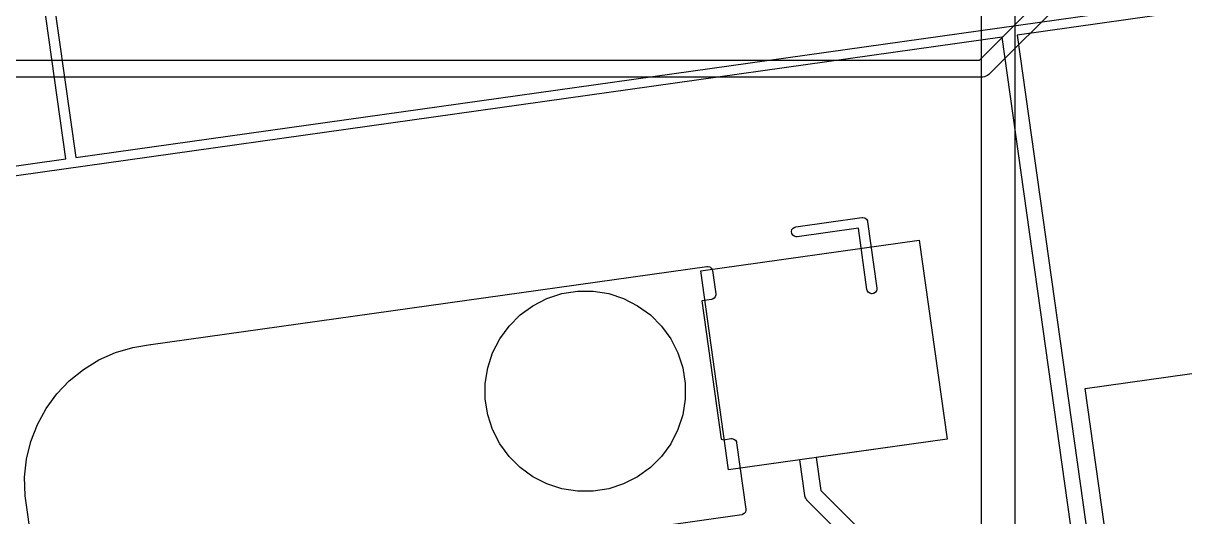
# Model space of a CAD drawing. Header units: millimetres. Extents: x 14 to 286, y -133 to -45.
# Drawn here: x 199.74 to 217.11, y -93.87 to -86.49 of the extents above; entities that cross this region are included whole.
import ezdxf

# ---------------------------------------------------------------- set-up
doc = ezdxf.new("R2010")
doc.units = ezdxf.units.MM
for name, color, linetype, true_color in [('B.Cu', 153, 'CONTINUOUS', 0x4d7fc4), ('B.Mask', 4, 'CONTINUOUS', 0x02ffee), ('B.Paste', 132, 'CONTINUOUS', 0x00c2c2), ('B.Silkscreen', 31, 'CONTINUOUS', 0xe8b2a7), ('F.Cu', 13, 'CONTINUOUS', 0xc83434), ('F.Mask', 201, 'CONTINUOUS', 0xd864ff), ('User.Drawings', 9, 'CONTINUOUS', 0xc2c2c2)]:
    doc.layers.add(name, color=color, linetype=linetype, true_color=true_color)

msp = doc.modelspace()

# ---------------------------------------------------------------- linework, layer by layer
at = {"layer": 'B.Cu', "linetype": 'CONTINUOUS'}
for p, q in [((214.5711, -82.1548), (214.5711, -101.2197)), ((214.0711, -101.116146), (214.0711, -82.258353)), ((209.872381, -90.193147), (213.140266, -89.733875)), ((213.140266, -89.733875), (213.557785, -92.704679)), ((210.2899, -93.163951), (209.872381, -90.193147)), ((215.622834, -91.949982), (217.578651, -91.675109)), ((216.040353, -94.920786), (215.622834, -91.949982)), ((213.557785, -92.704679), (211.602046, -92.97954)), ((211.354478, -93.014334), (210.2899, -93.163951)), ((211.429816, -93.550396), (211.354478, -93.014334)), ((211.602046, -92.97954), (211.671546, -93.47407)), ((211.671546, -93.47407), (213.302788, -95.105311)), ((211.431002, -93.555288), (211.429816, -93.550396)), ((211.431002, -93.557386), (211.431002, -93.555288)), ((211.432227, -93.560345), (211.431002, -93.557386)), ((211.435589, -93.574211), (211.432227, -93.560345)), ((211.443614, -93.587836), (211.435589, -93.574211)), ((211.449666, -93.602446), (211.443614, -93.587836)), ((211.450229, -93.603009), (211.449666, -93.602446)), ((211.458457, -93.613035), (211.450229, -93.603009)), ((211.460342, -93.616235), (211.458457, -93.613035)), ((211.462284, -93.617698), (211.460342, -93.616235)), ((211.465312, -93.621388), (211.462284, -93.617698)), ((213.0894, -95.245476), (211.465312, -93.621388))]:
    msp.add_line(p, q, dxfattribs=at)
at = {"layer": 'B.Mask', "linetype": 'CONTINUOUS'}
for p, q in [((209.872381, -90.193147), (213.140266, -89.733875)), ((213.140266, -89.733875), (213.557785, -92.704679)), ((210.2899, -93.163951), (209.872381, -90.193147)), ((207.795614, -90.532387), (208.028093, -90.495566)), ((208.028093, -90.495566), (208.263471, -90.495566)), ((208.263471, -90.495566), (208.49595, -90.532387)), ((207.362034, -90.711982), (207.571757, -90.605123)), ((207.571757, -90.605123), (207.795614, -90.532387)), ((208.49595, -90.532387), (208.719807, -90.605123)), ((208.719807, -90.605123), (208.92953, -90.711982)), ((207.005173, -91.01677), (207.17161, -90.850333)), ((207.17161, -90.850333), (207.362034, -90.711982)), ((208.92953, -90.711982), (209.119954, -90.850333)), ((209.119954, -90.850333), (209.286391, -91.01677)), ((206.866822, -91.207194), (207.005173, -91.01677)), ((209.286391, -91.01677), (209.424742, -91.207194)), ((206.759963, -91.416917), (206.866822, -91.207194)), ((209.424742, -91.207194), (209.531601, -91.416917)), ((206.687227, -91.640774), (206.759963, -91.416917)), ((209.531601, -91.416917), (209.604337, -91.640774)), ((215.622834, -91.949982), (218.890719, -91.49071)), ((206.650406, -91.873253), (206.687227, -91.640774)), ((209.604337, -91.640774), (209.641158, -91.873253)), ((206.650406, -92.108631), (206.650406, -91.873253)), ((209.641158, -91.873253), (209.641158, -92.108631)), ((216.040353, -94.920786), (215.622834, -91.949982)), ((206.687227, -92.34111), (206.650406, -92.108631)), ((209.641158, -92.108631), (209.604337, -92.34111)), ((206.759963, -92.564967), (206.687227, -92.34111)), ((209.604337, -92.34111), (209.531601, -92.564967)), ((206.866822, -92.77469), (206.759963, -92.564967)), ((209.531601, -92.564967), (209.424742, -92.77469)), ((207.005173, -92.965114), (206.866822, -92.77469)), ((209.424742, -92.77469), (209.286391, -92.965114)), ((213.557785, -92.704679), (210.2899, -93.163951)), ((207.17161, -93.131551), (207.005173, -92.965114)), ((209.286391, -92.965114), (209.119954, -93.131551)), ((207.362034, -93.269902), (207.17161, -93.131551)), ((207.571757, -93.376761), (207.362034, -93.269902)), ((208.92953, -93.269902), (208.719807, -93.376761)), ((209.119954, -93.131551), (208.92953, -93.269902)), ((207.795614, -93.449497), (207.571757, -93.376761)), ((208.028093, -93.486318), (207.795614, -93.449497)), ((208.49595, -93.449497), (208.263471, -93.486318)), ((208.719807, -93.376761), (208.49595, -93.449497)), ((208.263471, -93.486318), (208.028093, -93.486318))]:
    msp.add_line(p, q, dxfattribs=at)
at = {"layer": 'B.Paste', "linetype": 'CONTINUOUS'}
for p, q in [((209.872381, -90.193147), (213.140266, -89.733875)), ((213.140266, -89.733875), (213.557785, -92.704679)), ((210.2899, -93.163951), (209.872381, -90.193147)), ((215.622834, -91.949982), (218.890719, -91.49071)), ((216.040353, -94.920786), (215.622834, -91.949982)), ((213.557785, -92.704679), (210.2899, -93.163951))]:
    msp.add_line(p, q, dxfattribs=at)
at = {"layer": 'B.Silkscreen', "linetype": 'CONTINUOUS'}
for p, q in [((201.6455, -91.293819), (209.963753, -90.124764)), ((209.963753, -90.124764), (209.978432, -90.124155)), ((209.978432, -90.124155), (209.978443, -90.124154)), ((209.978443, -90.124154), (210.006775, -90.131482)), ((210.006775, -90.131482), (210.030145, -90.149093)), ((210.030145, -90.149093), (210.044998, -90.174307)), ((210.044998, -90.174307), (210.048461, -90.188596)), ((210.048461, -90.188596), (210.097171, -90.53519)), ((210.033339, -90.619898), (209.88975, -90.640078)), ((209.88975, -90.640078), (210.17999, -92.705246)), ((210.047628, -90.616435), (210.033339, -90.619898)), ((210.072842, -90.601582), (210.047628, -90.616435)), ((210.090453, -90.578212), (210.072842, -90.601582)), ((210.09778, -90.54988), (210.090453, -90.578212)), ((210.097171, -90.53519), (210.09778, -90.54988)), ((201.120025, -91.412044), (201.380735, -91.335375)), ((201.380735, -91.335375), (201.64372, -91.29425)), ((201.64372, -91.29425), (201.6455, -91.293819)), ((200.63957, -91.663622), (200.871553, -91.522088)), ((200.871553, -91.522088), (201.120025, -91.412044)), ((200.428046, -91.834225), (200.63957, -91.663622)), ((200.240599, -92.030978), (200.428046, -91.834225)), ((200.080438, -92.250514), (200.240599, -92.030978)), ((199.950302, -92.489078), (200.080438, -92.250514)), ((199.852418, -92.742587), (199.950302, -92.489078)), ((199.788461, -93.006703), (199.852418, -92.742587)), ((210.17999, -92.705246), (210.216767, -92.714756)), ((210.216767, -92.714756), (210.325602, -92.699461)), ((210.325602, -92.699461), (210.340282, -92.698852)), ((210.340282, -92.698852), (210.340293, -92.698851)), ((210.340293, -92.698851), (210.368625, -92.706179)), ((210.368625, -92.706179), (210.391995, -92.72379)), ((210.391995, -92.72379), (210.406848, -92.749004)), ((210.406848, -92.749004), (210.410311, -92.763293)), ((210.410311, -92.763293), (210.549484, -93.753562)), ((199.759525, -93.276908), (199.788461, -93.006703)), ((199.766106, -93.548578), (199.759525, -93.276908)), ((199.76641, -93.549289), (199.766106, -93.548578)), ((199.766535, -93.552299), (199.76641, -93.549289)), ((199.905708, -94.542567), (199.766535, -93.552299)), ((210.525156, -93.819954), (210.499941, -93.834807)), ((210.542767, -93.796584), (210.525156, -93.819954)), ((210.550094, -93.768252), (210.542767, -93.796584)), ((210.549484, -93.753562), (210.550094, -93.768252)), ((210.485652, -93.83827), (205.534311, -94.534135)), ((210.499941, -93.834807), (210.485652, -93.83827))]:
    msp.add_line(p, q, dxfattribs=at)
at = {"layer": 'F.Cu', "linetype": 'CONTINUOUS'}
for p, q in [((214.041724, -87.045), (216.357411, -84.729311)), ((216.579189, -84.861087), (214.181888, -87.258388)), ((198.598359, -87.045), (214.041724, -87.045)), ((214.0935, -87.295), (198.633495, -87.295)), ((214.117886, -87.292598), (214.0935, -87.295)), ((214.117887, -87.292598), (214.117886, -87.292598)), ((214.139107, -87.283808), (214.117887, -87.292598)), ((214.162946, -87.273934), (214.139107, -87.283808)), ((214.162951, -87.273928), (214.162946, -87.273934)), ((214.181888, -87.258388), (214.162951, -87.273928))]:
    msp.add_line(p, q, dxfattribs=at)
at = {"layer": 'F.Mask', "linetype": 'CONTINUOUS'}
for p, q in [((207.795614, -90.532387), (208.028093, -90.495566)), ((208.028093, -90.495566), (208.263471, -90.495566)), ((208.263471, -90.495566), (208.49595, -90.532387)), ((207.362034, -90.711982), (207.571757, -90.605123)), ((207.571757, -90.605123), (207.795614, -90.532387)), ((208.49595, -90.532387), (208.719807, -90.605123)), ((208.719807, -90.605123), (208.92953, -90.711982)), ((207.005173, -91.01677), (207.17161, -90.850333)), ((207.17161, -90.850333), (207.362034, -90.711982)), ((208.92953, -90.711982), (209.119954, -90.850333)), ((209.119954, -90.850333), (209.286391, -91.01677)), ((206.866822, -91.207194), (207.005173, -91.01677)), ((209.286391, -91.01677), (209.424742, -91.207194)), ((206.759963, -91.416917), (206.866822, -91.207194)), ((209.424742, -91.207194), (209.531601, -91.416917)), ((206.687227, -91.640774), (206.759963, -91.416917)), ((209.531601, -91.416917), (209.604337, -91.640774)), ((206.650406, -91.873253), (206.687227, -91.640774)), ((209.604337, -91.640774), (209.641158, -91.873253)), ((206.650406, -92.108631), (206.650406, -91.873253)), ((209.641158, -91.873253), (209.641158, -92.108631)), ((206.687227, -92.34111), (206.650406, -92.108631)), ((209.641158, -92.108631), (209.604337, -92.34111)), ((206.759963, -92.564967), (206.687227, -92.34111)), ((209.604337, -92.34111), (209.531601, -92.564967)), ((206.866822, -92.77469), (206.759963, -92.564967)), ((209.531601, -92.564967), (209.424742, -92.77469)), ((207.005173, -92.965114), (206.866822, -92.77469)), ((209.424742, -92.77469), (209.286391, -92.965114)), ((207.17161, -93.131551), (207.005173, -92.965114)), ((209.286391, -92.965114), (209.119954, -93.131551)), ((207.362034, -93.269902), (207.17161, -93.131551)), ((207.571757, -93.376761), (207.362034, -93.269902)), ((208.92953, -93.269902), (208.719807, -93.376761)), ((209.119954, -93.131551), (208.92953, -93.269902)), ((207.795614, -93.449497), (207.571757, -93.376761)), ((208.028093, -93.486318), (207.795614, -93.449497)), ((208.49595, -93.449497), (208.263471, -93.486318)), ((208.719807, -93.376761), (208.49595, -93.449497)), ((208.263471, -93.486318), (208.028093, -93.486318))]:
    msp.add_line(p, q, dxfattribs=at)
at = {"layer": 'User.Drawings', "linetype": 'CONTINUOUS'}
for p, q in [((200.374773, -88.516724), (197.762567, -69.929914)), ((197.911654, -69.908961), (200.523852, -88.495719)), ((233.244947, -84.05058), (214.606268, -86.670075)), ((200.523852, -88.495719), (219.189858, -85.872383)), ((214.606268, -86.670075), (217.231439, -105.349141)), ((214.380334, -86.701782), (195.791169, -89.314319)), ((217.005511, -105.380893), (214.380334, -86.701782)), ((181.659265, -91.147017), (200.374773, -88.516724)), ((211.294459, -89.533815), (212.284727, -89.394642)), ((212.284727, -89.394642), (212.299417, -89.394032)), ((212.299417, -89.394032), (212.327749, -89.40136)), ((212.327749, -89.40136), (212.351119, -89.418971)), ((212.351119, -89.418971), (212.365972, -89.444185)), ((212.365972, -89.444185), (212.369435, -89.458474)), ((212.369435, -89.458474), (212.508608, -90.448742)), ((211.230017, -89.603833), (211.237345, -89.575501)), ((211.23409, -89.632812), (211.230017, -89.603833)), ((211.248943, -89.658026), (211.23409, -89.632812)), ((211.237345, -89.575501), (211.254956, -89.552131)), ((211.254956, -89.552131), (211.28017, -89.537278)), ((211.28017, -89.537278), (211.294459, -89.533815)), ((212.231332, -89.553619), (211.315335, -89.682355)), ((212.360068, -90.469618), (212.231332, -89.553619)), ((211.272313, -89.675637), (211.248943, -89.658026)), ((211.300645, -89.682965), (211.272313, -89.675637)), ((211.315335, -89.682355), (211.300645, -89.682965)), ((212.363531, -90.483907), (212.360068, -90.469618)), ((212.378384, -90.509121), (212.363531, -90.483907)), ((212.401754, -90.526732), (212.378384, -90.509121)), ((212.484279, -90.515134), (212.459065, -90.529987)), ((212.50189, -90.491764), (212.484279, -90.515134)), ((212.509218, -90.463432), (212.50189, -90.491764)), ((212.508608, -90.448742), (212.509218, -90.463432)), ((212.430086, -90.53406), (212.401754, -90.526732)), ((212.459065, -90.529987), (212.430086, -90.53406))]:
    msp.add_line(p, q, dxfattribs=at)

doc.saveas('drawing.dxf')
